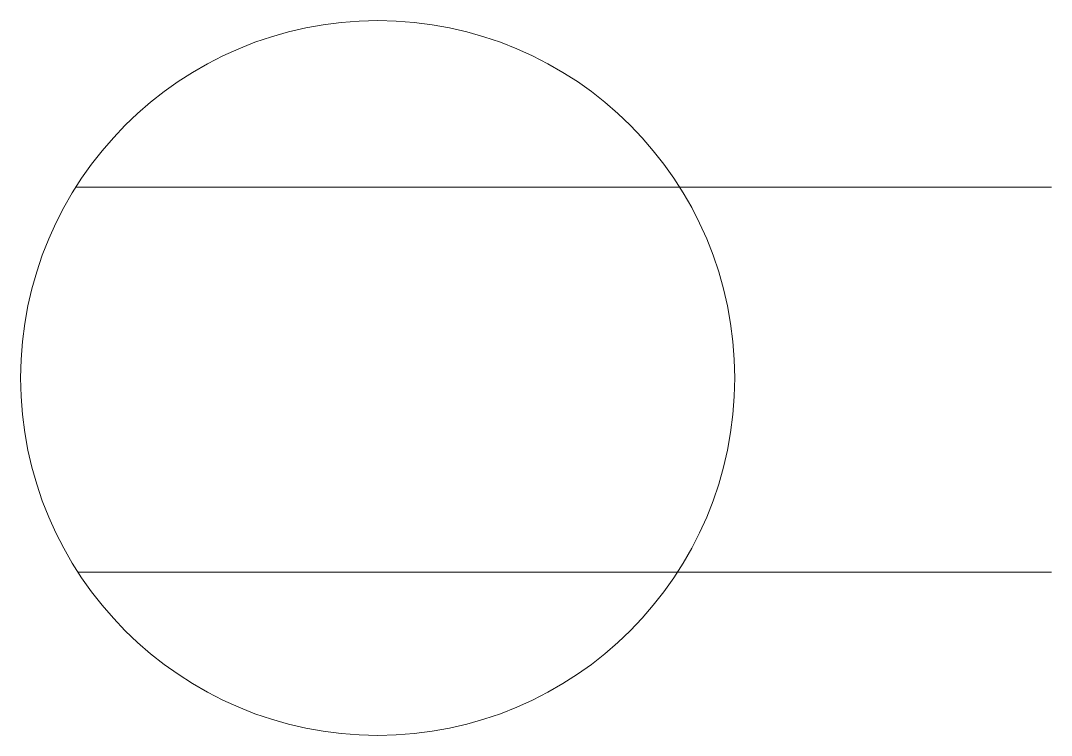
# Model space of a CAD drawing. Header units: inches. Extents: x 346.14 to 350.78, y -501.06 to -497.85.
import ezdxf

# ---------------------------------------------------------------- set-up
doc = ezdxf.new("R2010")
doc.units = ezdxf.units.IN
doc.header["$MEASUREMENT"] = 0
doc.layers.add('E101-Electrical-1st-floor', color=4, linetype='Continuous', lineweight=9)

msp = doc.modelspace()

# ---------------------------------------------------------------- linework, layer by layer
at = {"layer": 'E101-Electrical-1st-floor'}
for p, q in [((350.7766, -498.5971), (346.3852, -498.5971)), ((350.7766, -500.3275), (346.3948, -500.3275))]:
    msp.add_line(p, q, dxfattribs=at)
msp.add_circle((347.7444, -499.4548), 1.6072, dxfattribs=at)

doc.saveas('drawing.dxf')
